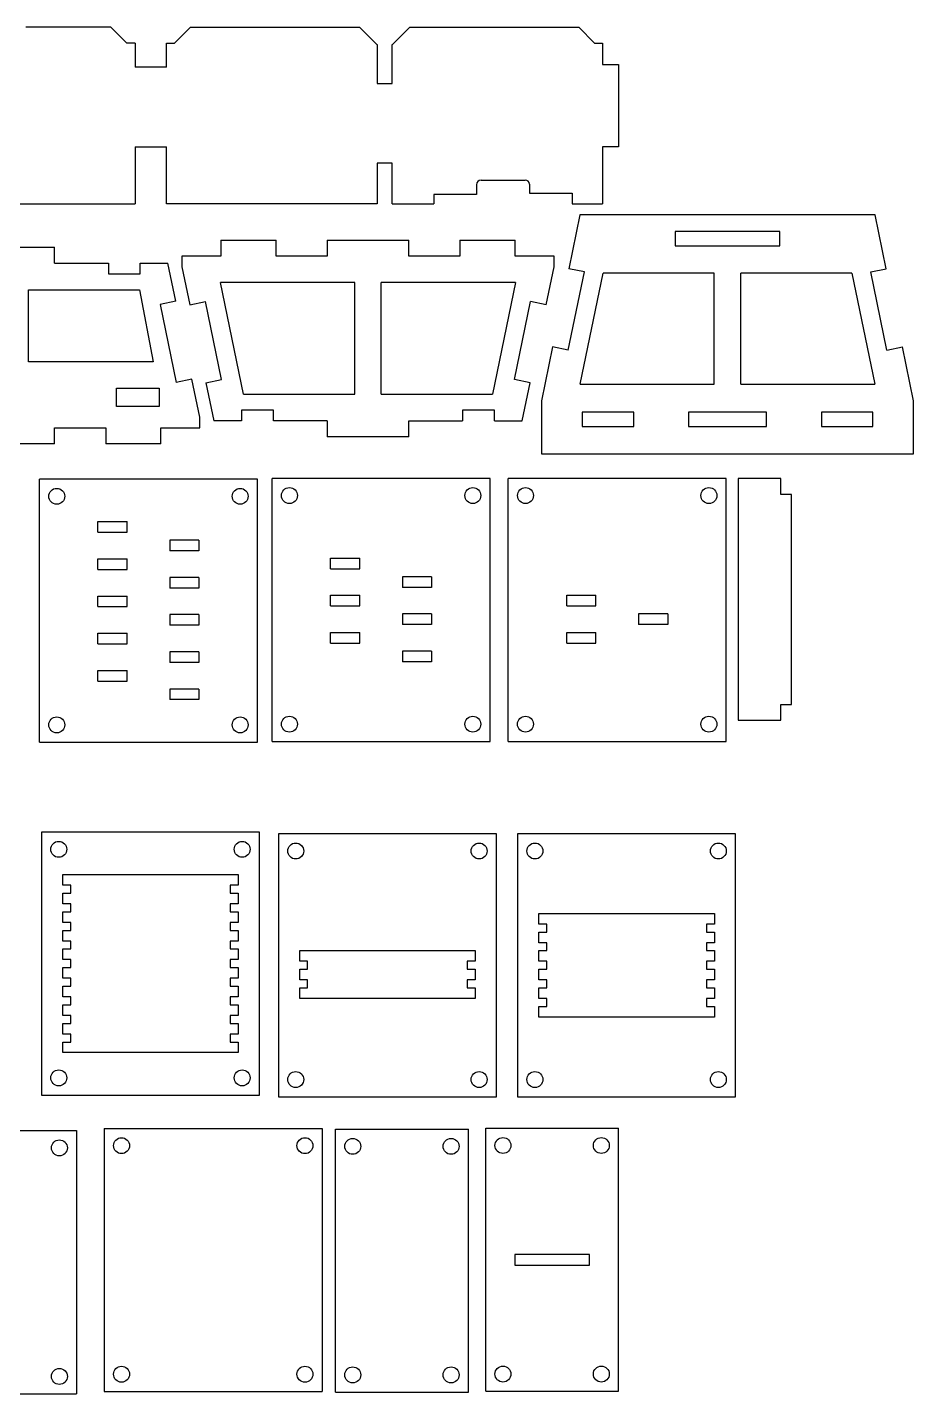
# Model space of a CAD drawing. Header units: millimetres. Extents: x 8 to 482, y 525 to 832.
# Drawn here: x 314.8 to 481.5, y 575 to 832.1 of the extents above; entities that cross this region are included whole.
import ezdxf

# ---------------------------------------------------------------- set-up
doc = ezdxf.new("R2010")
doc.units = ezdxf.units.MM
for name, color, linetype in [('Sketch003', 7, 'CONTINUOUS'), ('Sketch004', 7, 'CONTINUOUS'), ('Sketch009', 7, 'CONTINUOUS'), ('Sketch019', 7, 'CONTINUOUS'), ('Sketch026', 7, 'CONTINUOUS'), ('Sketch031', 7, 'CONTINUOUS'), ('Sketch032', 7, 'CONTINUOUS'), ('Sketch033', 7, 'CONTINUOUS'), ('Sketch034', 7, 'CONTINUOUS'), ('Sketch037', 7, 'CONTINUOUS'), ('Sketch038', 7, 'CONTINUOUS'), ('Sketch039', 7, 'CONTINUOUS'), ('Sketch040', 7, 'CONTINUOUS'), ('Sketch045', 7, 'CONTINUOUS'), ('Sketch046', 7, 'CONTINUOUS')]:
    doc.layers.add(name, color=color, linetype=linetype)

msp = doc.modelspace()

# ---------------------------------------------------------------- linework, layer by layer
at = {"layer": 'Sketch003'}
for p, q in [((304.567, 790.745, -0.0407), (319.967, 790.745, -0.0407)), ((319.967, 787.745, -0.0407), (319.967, 790.745, -0.0407)), ((319.967, 787.745, -0.0407), (330.068, 787.745, -0.0407)), ((330.068, 787.745, -0.0407), (330.068, 785.745, -0.0407)), ((336.068, 787.745, -0.0407), (341.268, 787.745, -0.0407)), ((336.068, 785.745, -0.0407), (336.068, 787.745, -0.0407)), ((342.748, 780.59, -0.0407), (341.268, 787.745, -0.0407)), ((330.068, 785.745, -0.0407), (336.068, 785.745, -0.0407)), ((315.024, 782.745, -0.0407), (335.924, 782.745, -0.0407)), ((315.024, 769.165, -0.0407), (315.024, 782.745, -0.0407)), ((335.924, 782.745, -0.0407), (338.52, 769.165, -0.0407)), ((342.748, 780.59, -0.0407), (339.81, 779.982, -0.0407)), ((339.81, 779.982, -0.0407), (342.849, 765.293, -0.0407)), ((338.52, 769.165, -0.0407), (315.024, 769.165, -0.0407)), ((331.617, 764.245, -0.0407), (339.617, 764.245, -0.0407)), ((331.617, 760.745, -0.0407), (331.617, 764.245, -0.0407)), ((339.617, 764.245, -0.0407), (339.617, 760.745, -0.0407)), ((345.786, 765.901, -0.0407), (342.849, 765.293, -0.0407)), ((347.267, 758.745, -0.0407), (345.786, 765.901, -0.0407)), ((339.617, 760.745, -0.0407), (331.617, 760.745, -0.0407)), ((347.267, 756.745, -0.0407), (347.267, 758.745, -0.0407)), ((319.967, 753.745, -0.0407), (319.967, 756.745, -0.0407)), ((319.967, 756.745, -0.0407), (329.567, 756.745, -0.0407)), ((329.567, 756.745, -0.0407), (329.567, 753.745, -0.0407)), ((339.967, 753.745, -0.0407), (339.967, 756.745, -0.0407)), ((339.967, 756.745, -0.0407), (347.267, 756.745, -0.0407)), ((319.967, 753.745, -0.0407), (304.567, 753.745, -0.0407)), ((339.967, 753.745, -0.0407), (329.567, 753.745, -0.0407))]:
    msp.add_line(p, q, dxfattribs=at)
at = {"layer": 'Sketch004'}
for p, q in [((351.207, 792.086), (361.607, 792.086)), ((351.207, 792.086), (351.207, 789.086)), ((361.607, 789.086), (361.607, 792.086)), ((371.207, 792.086), (386.607, 792.086)), ((371.207, 792.086), (371.207, 789.086)), ((386.607, 789.086), (386.607, 792.086)), ((396.207, 792.086), (396.207, 789.086)), ((396.207, 792.086), (406.607, 792.086)), ((406.607, 789.086), (406.607, 792.086)), ((351.207, 789.086), (343.907, 789.086)), ((343.907, 789.086), (343.907, 787.086)), ((343.907, 787.086), (345.387, 779.931)), ((371.207, 789.086), (361.607, 789.086)), ((396.207, 789.086), (386.607, 789.086)), ((413.907, 789.086), (406.607, 789.086)), ((412.427, 779.931), (413.907, 787.086)), ((413.907, 787.086), (413.907, 789.086)), ((376.407, 784.086), (351.165, 784.086)), ((355.509, 763.086), (351.165, 784.086)), ((376.407, 763.086), (376.407, 784.086)), ((406.649, 784.086), (381.407, 784.086)), ((381.407, 763.086), (381.407, 784.086)), ((406.649, 784.086), (402.305, 763.086)), ((345.387, 779.931), (348.325, 780.538)), ((351.363, 765.849), (348.325, 780.538)), ((406.45, 765.849), (409.489, 780.538)), ((412.427, 779.931), (409.489, 780.538)), ((348.425, 765.242), (351.363, 765.849)), ((348.425, 765.242), (349.906, 758.086)), ((409.388, 765.242), (406.45, 765.849)), ((407.908, 758.086), (409.388, 765.242)), ((355.509, 763.086), (376.407, 763.086)), ((381.407, 763.086), (402.305, 763.086)), ((355.106, 760.086), (355.106, 758.086)), ((361.106, 760.086), (355.106, 760.086)), ((361.106, 758.086), (361.106, 760.086)), ((396.708, 760.086), (396.708, 758.086)), ((402.708, 760.086), (396.708, 760.086)), ((402.708, 758.086), (402.708, 760.086)), ((355.106, 758.086), (349.906, 758.086)), ((371.207, 758.086), (361.106, 758.086)), ((371.207, 758.086), (371.207, 755.086)), ((386.607, 755.086), (386.607, 758.086)), ((386.607, 758.086), (396.708, 758.086)), ((402.708, 758.086), (407.908, 758.086)), ((386.607, 755.086), (371.207, 755.086))]:
    msp.add_line(p, q, dxfattribs=at)
at = {"layer": 'Sketch009'}
for p, q in [((330.536, 832.149), (314.536, 832.149)), ((333.536, 829.149), (330.536, 832.149)), ((342.536, 829.149), (345.536, 832.149)), ((345.536, 832.149), (377.276, 832.149)), ((377.276, 832.149), (380.536, 828.889)), ((383.536, 828.889), (386.796, 832.149)), ((386.796, 832.149), (418.536, 832.149)), ((418.536, 832.149), (421.536, 829.149)), ((335.086, 829.149), (333.536, 829.149)), ((335.086, 829.149), (335.086, 824.649)), ((340.986, 824.649), (340.986, 829.149)), ((340.986, 829.149), (342.536, 829.149)), ((380.536, 828.889), (380.636, 828.889)), ((380.636, 828.889), (380.636, 821.589)), ((383.436, 821.589), (383.436, 828.889)), ((383.436, 828.889), (383.536, 828.889)), ((421.536, 829.149), (423.036, 829.149)), ((423.036, 829.149), (423.036, 825.128)), ((340.986, 824.649), (335.086, 824.649)), ((423.036, 825.128), (426.036, 825.128)), ((426.036, 825.128), (426.036, 809.628)), ((380.636, 821.589), (383.436, 821.589)), ((335.086, 809.649), (335.086, 798.909)), ((335.086, 809.649), (340.986, 809.649)), ((340.986, 798.909), (340.986, 809.649)), ((426.036, 809.628), (423.036, 809.628)), ((423.036, 809.628), (423.036, 798.909)), ((380.636, 806.589), (380.636, 798.909)), ((383.436, 806.589), (380.636, 806.589)), ((383.436, 798.917), (383.436, 806.589)), ((399.286, 802.507), (399.286, 800.682)), ((400.188, 803.409), (408.483, 803.409)), ((409.286, 802.606), (409.286, 800.906)), ((391.286, 800.682), (391.286, 798.935)), ((399.286, 800.682), (391.286, 800.682)), ((409.286, 800.906), (417.286, 800.906)), ((417.286, 800.906), (417.286, 798.911)), ((309.786, 798.909), (335.086, 798.909)), ((380.636, 798.909), (340.986, 798.909)), ((383.436, 798.917), (391.286, 798.935)), ((417.286, 798.911), (423.036, 798.909))]:
    msp.add_line(p, q, dxfattribs=at)
for centre, radius, start, end in [((400.188, 802.507), 0.9017, 90, 180), ((408.483, 802.606), 0.803, 0, 90)]:
    msp.add_arc(centre, radius, start, end, dxfattribs=at)
at = {"layer": 'Sketch019'}
for p, q in [((358.113, 747.119), (317.113, 747.119)), ((317.113, 697.599), (317.113, 747.119)), ((358.113, 697.599), (358.113, 747.119)), ((328.113, 739.099), (333.613, 739.099)), ((328.113, 737.099), (328.113, 739.099)), ((333.613, 737.099), (333.613, 739.099)), ((328.113, 737.099), (333.613, 737.099)), ((341.613, 735.599), (341.613, 733.599)), ((347.113, 735.599), (341.613, 735.599)), ((347.113, 735.599), (347.113, 733.599)), ((347.113, 733.599), (341.613, 733.599)), ((328.113, 732.099), (333.613, 732.099)), ((328.113, 730.099), (328.113, 732.099)), ((333.613, 730.099), (333.613, 732.099)), ((328.113, 730.099), (333.613, 730.099)), ((341.613, 728.599), (341.613, 726.599)), ((347.113, 728.599), (341.613, 728.599)), ((347.113, 728.599), (347.113, 726.599)), ((347.113, 726.599), (341.613, 726.599)), ((328.113, 725.099), (333.613, 725.099)), ((328.113, 723.099), (328.113, 725.099)), ((328.113, 723.099), (333.613, 723.099)), ((333.613, 723.099), (333.613, 725.099)), ((341.613, 721.599), (341.613, 719.599)), ((347.113, 721.599), (341.613, 721.599)), ((347.113, 721.599), (347.113, 719.599)), ((328.113, 718.099), (333.613, 718.099)), ((328.113, 716.099), (328.113, 718.099)), ((333.613, 716.099), (333.613, 718.099)), ((347.113, 719.599), (341.613, 719.599)), ((328.113, 716.099), (333.613, 716.099)), ((341.613, 714.599), (341.613, 712.599)), ((347.113, 714.599), (341.613, 714.599)), ((347.113, 712.599), (341.613, 712.599)), ((347.113, 714.599), (347.113, 712.599)), ((328.113, 711.099), (333.613, 711.099)), ((328.113, 709.099), (328.113, 711.099)), ((333.613, 709.099), (333.613, 711.099)), ((328.113, 709.099), (333.613, 709.099)), ((347.113, 707.599), (341.613, 707.599)), ((341.613, 707.599), (341.613, 705.599)), ((347.113, 707.599), (347.113, 705.599)), ((347.113, 705.599), (341.613, 705.599)), ((317.113, 697.599), (358.113, 697.599))]:
    msp.add_line(p, q, dxfattribs=at)
for centre in [(320.363, 743.869), (354.863, 743.869), (320.362, 700.85), (354.862, 700.849)]:
    msp.add_circle(centre, 1.5, dxfattribs=at)
at = {"layer": 'Sketch026'}
for p, q in [((358.489, 680.672), (317.489, 680.672)), ((317.489, 680.672), (317.489, 631.152)), ((358.489, 631.152), (358.489, 680.672)), ((321.489, 670.672), (321.489, 672.672)), ((321.489, 672.672), (354.489, 672.672)), ((354.489, 672.672), (354.489, 670.672)), ((322.989, 670.672), (321.489, 670.672)), ((321.489, 667.17), (321.489, 669.17)), ((321.489, 669.17), (322.989, 669.17)), ((322.989, 669.17), (322.989, 670.672)), ((354.489, 670.672), (352.989, 670.672)), ((352.989, 670.672), (352.989, 669.17)), ((352.989, 669.17), (354.489, 669.17)), ((354.489, 669.17), (354.489, 667.17)), ((322.989, 667.17), (321.489, 667.17)), ((322.989, 665.667), (322.989, 667.17)), ((354.489, 667.17), (352.989, 667.17)), ((352.989, 667.17), (352.989, 665.667)), ((321.489, 663.667), (321.489, 665.667)), ((321.489, 665.667), (322.989, 665.667)), ((322.989, 663.667), (321.489, 663.667)), ((322.989, 662.165), (322.989, 663.667)), ((352.989, 665.667), (354.489, 665.667)), ((354.489, 663.667), (352.989, 663.667)), ((352.989, 663.667), (352.989, 662.165)), ((354.489, 665.667), (354.489, 663.667)), ((321.489, 660.165), (321.489, 662.165)), ((321.489, 662.165), (322.989, 662.165)), ((352.989, 662.165), (354.489, 662.165)), ((354.489, 662.165), (354.489, 660.165)), ((322.989, 660.165), (321.489, 660.165)), ((321.489, 656.663), (321.489, 658.663)), ((321.489, 658.663), (322.989, 658.663)), ((322.989, 658.663), (322.989, 660.165)), ((354.489, 660.165), (352.989, 660.165)), ((352.989, 660.165), (352.989, 658.663)), ((352.989, 658.663), (354.489, 658.663)), ((354.489, 658.663), (354.489, 656.663)), ((322.989, 656.663), (321.489, 656.663)), ((322.989, 655.161), (322.989, 656.663)), ((354.489, 656.663), (352.989, 656.663)), ((352.989, 656.663), (352.989, 655.161)), ((321.489, 653.161), (321.489, 655.161)), ((321.489, 655.161), (322.989, 655.161)), ((352.989, 655.161), (354.489, 655.161)), ((354.489, 655.161), (354.489, 653.161)), ((322.989, 653.161), (321.489, 653.161)), ((321.489, 649.658), (321.489, 651.658)), ((321.489, 651.658), (322.989, 651.658)), ((322.989, 651.658), (322.989, 653.161)), ((354.489, 653.161), (352.989, 653.161)), ((352.989, 653.161), (352.989, 651.658)), ((352.989, 651.658), (354.489, 651.658)), ((354.489, 651.658), (354.489, 649.658)), ((322.989, 649.658), (321.489, 649.658)), ((321.489, 646.156), (321.489, 648.156)), ((321.489, 648.156), (322.989, 648.156)), ((322.989, 648.156), (322.989, 649.658)), ((354.489, 649.658), (352.989, 649.658)), ((352.989, 649.658), (352.989, 648.156)), ((352.989, 648.156), (354.489, 648.156)), ((354.489, 648.156), (354.489, 646.156)), ((322.989, 646.156), (321.489, 646.156)), ((322.989, 644.654), (322.989, 646.156)), ((354.489, 646.156), (352.989, 646.156)), ((352.989, 646.156), (352.989, 644.654)), ((321.489, 642.654), (321.489, 644.654)), ((321.489, 644.654), (322.989, 644.654)), ((352.989, 644.654), (354.489, 644.654)), ((354.489, 644.654), (354.489, 642.654)), ((322.989, 642.654), (321.489, 642.654)), ((321.489, 639.152), (321.489, 641.152)), ((321.489, 641.152), (322.989, 641.152)), ((322.989, 641.152), (322.989, 642.654)), ((354.489, 642.654), (352.989, 642.654)), ((352.989, 642.654), (352.989, 641.152)), ((352.989, 641.152), (354.489, 641.152)), ((354.489, 641.152), (354.489, 639.152)), ((354.489, 639.152), (321.489, 639.152)), ((317.489, 631.152), (358.489, 631.152))]:
    msp.add_line(p, q, dxfattribs=at)
for centre in [(320.739, 677.422), (355.239, 677.422), (320.739, 634.402), (355.239, 634.402)]:
    msp.add_circle(centre, 1.5, dxfattribs=at)
at = {"layer": 'Sketch031'}
for p, q in [((283.108, 624.478), (324.108, 624.478)), ((324.108, 624.478), (324.108, 574.958)), ((283.108, 574.958), (324.108, 574.958))]:
    msp.add_line(p, q, dxfattribs=at)
for centre in [(320.858, 621.228), (320.858, 578.208)]:
    msp.add_circle(centre, 1.5, dxfattribs=at)
at = {"layer": 'Sketch032'}
for p, q in [((329.299, 624.891), (370.299, 624.891)), ((329.299, 624.891), (329.299, 575.371)), ((370.299, 624.891), (370.299, 575.371)), ((329.299, 575.371), (370.299, 575.371))]:
    msp.add_line(p, q, dxfattribs=at)
for centre in [(332.549, 621.641), (367.049, 621.641), (332.549, 578.621), (367.049, 578.621)]:
    msp.add_circle(centre, 1.5, dxfattribs=at)
at = {"layer": 'Sketch033'}
for p, q in [((372.782, 575.241), (372.782, 624.761)), ((372.782, 624.761), (397.782, 624.761)), ((397.782, 575.241), (397.782, 624.761)), ((372.782, 575.241), (397.782, 575.241))]:
    msp.add_line(p, q, dxfattribs=at)
for centre in [(376.032, 621.511), (394.532, 621.511), (376.032, 578.491), (394.532, 578.491)]:
    msp.add_circle(centre, 1.5, dxfattribs=at)
at = {"layer": 'Sketch034'}
for p, q in [((401.04, 575.403), (401.04, 624.923)), ((401.04, 624.923), (426.04, 624.923)), ((426.04, 575.403), (426.04, 624.923)), ((420.54, 601.163), (406.54, 601.163)), ((406.54, 601.163), (406.54, 599.163)), ((420.54, 599.163), (420.54, 601.163)), ((406.54, 599.163), (420.54, 599.163)), ((401.04, 575.403), (426.04, 575.403))]:
    msp.add_line(p, q, dxfattribs=at)
for centre in [(404.29, 621.673), (422.79, 621.673), (404.29, 578.653), (422.79, 578.653)]:
    msp.add_circle(centre, 1.5, dxfattribs=at)
at = {"layer": 'Sketch037'}
for p, q in [((401.874, 747.254), (360.874, 747.254)), ((360.874, 697.734), (360.874, 747.254)), ((401.874, 697.734), (401.874, 747.254)), ((371.874, 730.234), (371.874, 732.234)), ((371.874, 732.234), (377.374, 732.234)), ((377.374, 730.234), (377.374, 732.234)), ((371.874, 730.234), (377.374, 730.234)), ((385.374, 728.734), (385.374, 726.734)), ((390.874, 728.734), (385.374, 728.734)), ((390.874, 728.734), (390.874, 726.734)), ((390.874, 726.734), (385.374, 726.734)), ((371.874, 725.234), (377.374, 725.234)), ((371.874, 723.234), (371.874, 725.234)), ((371.874, 723.234), (377.374, 723.234)), ((377.374, 723.234), (377.374, 725.234)), ((385.374, 721.734), (385.374, 719.734)), ((390.874, 721.734), (385.374, 721.734)), ((390.874, 721.734), (390.874, 719.734)), ((371.874, 718.234), (377.374, 718.234)), ((371.874, 716.234), (371.874, 718.234)), ((377.374, 716.234), (377.374, 718.234)), ((390.874, 719.734), (385.374, 719.734)), ((371.874, 716.234), (377.374, 716.234)), ((385.374, 714.734), (385.374, 712.734)), ((390.874, 714.734), (385.374, 714.734)), ((390.874, 712.734), (385.374, 712.734)), ((390.874, 714.734), (390.874, 712.734)), ((360.874, 697.734), (401.874, 697.734))]:
    msp.add_line(p, q, dxfattribs=at)
for centre in [(364.124, 744.004), (398.624, 744.004), (364.123, 700.985), (398.624, 700.984)]:
    msp.add_circle(centre, 1.5, dxfattribs=at)
at = {"layer": 'Sketch038'}
for p, q in [((446.275, 747.254), (405.275, 747.254)), ((405.275, 697.734), (405.275, 747.254)), ((446.275, 697.734), (446.275, 747.254)), ((416.275, 725.234), (421.775, 725.234)), ((416.275, 723.234), (416.275, 725.234)), ((416.275, 723.234), (421.775, 723.234)), ((421.775, 723.234), (421.775, 725.234)), ((429.775, 721.734), (429.775, 719.734)), ((435.275, 721.734), (429.775, 721.734)), ((435.275, 721.734), (435.275, 719.734)), ((416.275, 718.234), (421.775, 718.234)), ((416.275, 716.234), (416.275, 718.234)), ((421.775, 716.234), (421.775, 718.234)), ((435.275, 719.734), (429.775, 719.734)), ((416.275, 716.234), (421.775, 716.234)), ((405.275, 697.734), (446.275, 697.734))]:
    msp.add_line(p, q, dxfattribs=at)
for centre in [(408.525, 744.004), (443.026, 744.004), (408.524, 700.985), (443.025, 700.984)]:
    msp.add_circle(centre, 1.5, dxfattribs=at)
at = {"layer": 'Sketch039'}
for p, q in [((403.058, 680.356), (362.058, 680.356)), ((362.058, 680.356), (362.058, 630.836)), ((403.058, 630.836), (403.058, 680.356)), ((366.058, 656.347), (366.058, 658.347)), ((366.058, 658.347), (399.058, 658.347)), ((367.558, 656.347), (366.058, 656.347)), ((367.558, 654.845), (367.558, 656.347)), ((399.058, 656.347), (397.558, 656.347)), ((397.558, 656.347), (397.558, 654.845)), ((399.058, 658.347), (399.058, 656.347)), ((366.058, 652.845), (366.058, 654.845)), ((366.058, 654.845), (367.558, 654.845)), ((397.558, 654.845), (399.058, 654.845)), ((399.058, 654.845), (399.058, 652.845)), ((367.558, 652.845), (366.058, 652.845)), ((366.058, 649.343), (366.058, 651.343)), ((366.058, 651.343), (367.558, 651.343)), ((367.558, 651.343), (367.558, 652.845)), ((399.058, 652.845), (397.558, 652.845)), ((397.558, 652.845), (397.558, 651.343)), ((397.558, 651.343), (399.058, 651.343)), ((399.058, 651.343), (399.058, 649.343)), ((399.058, 649.343), (366.058, 649.343)), ((362.058, 630.836), (403.058, 630.836))]:
    msp.add_line(p, q, dxfattribs=at)
for centre in [(365.308, 677.106), (399.808, 677.106), (365.308, 634.086), (399.808, 634.086)]:
    msp.add_circle(centre, 1.5, dxfattribs=at)
at = {"layer": 'Sketch040'}
for p, q in [((448.051, 680.356), (407.051, 680.356)), ((407.051, 680.356), (407.051, 630.836)), ((448.051, 630.836), (448.051, 680.356)), ((411.051, 663.352), (411.051, 665.352)), ((411.051, 665.352), (444.051, 665.352)), ((444.051, 665.352), (444.051, 663.352)), ((412.551, 663.352), (411.051, 663.352)), ((411.051, 659.85), (411.051, 661.85)), ((411.051, 661.85), (412.551, 661.85)), ((412.551, 661.85), (412.551, 663.352)), ((444.051, 663.352), (442.551, 663.352)), ((442.551, 663.352), (442.551, 661.85)), ((442.551, 661.85), (444.051, 661.85)), ((444.051, 661.85), (444.051, 659.85)), ((412.551, 659.85), (411.051, 659.85)), ((412.551, 658.347), (412.551, 659.85)), ((444.051, 659.85), (442.551, 659.85)), ((442.551, 659.85), (442.551, 658.347)), ((411.051, 656.347), (411.051, 658.347)), ((411.051, 658.347), (412.551, 658.347)), ((412.551, 656.347), (411.051, 656.347)), ((412.551, 654.845), (412.551, 656.347)), ((442.551, 658.347), (444.051, 658.347)), ((444.051, 656.347), (442.551, 656.347)), ((442.551, 656.347), (442.551, 654.845)), ((444.051, 658.347), (444.051, 656.347)), ((411.051, 652.845), (411.051, 654.845)), ((411.051, 654.845), (412.551, 654.845)), ((442.551, 654.845), (444.051, 654.845)), ((444.051, 654.845), (444.051, 652.845)), ((412.551, 652.845), (411.051, 652.845)), ((411.051, 649.343), (411.051, 651.343)), ((411.051, 651.343), (412.551, 651.343)), ((412.551, 651.343), (412.551, 652.845)), ((444.051, 652.845), (442.551, 652.845)), ((442.551, 652.845), (442.551, 651.343)), ((442.551, 651.343), (444.051, 651.343)), ((444.051, 651.343), (444.051, 649.343)), ((412.551, 649.343), (411.051, 649.343)), ((412.551, 647.841), (412.551, 649.343)), ((444.051, 649.343), (442.551, 649.343)), ((442.551, 649.343), (442.551, 647.841)), ((411.051, 645.841), (411.051, 647.841)), ((411.051, 647.841), (412.551, 647.841)), ((444.051, 645.841), (411.051, 645.841)), ((442.551, 647.841), (444.051, 647.841)), ((444.051, 647.841), (444.051, 645.841)), ((407.051, 630.836), (448.051, 630.836))]:
    msp.add_line(p, q, dxfattribs=at)
for centre in [(410.301, 677.106), (444.801, 677.106), (410.301, 634.086), (444.801, 634.086)]:
    msp.add_circle(centre, 1.5, dxfattribs=at)
at = {"layer": 'Sketch045'}
for p, q in [((448.545, 747.206, 0.0019), (448.545, 701.706, 0.0019)), ((456.545, 747.206, 0.0019), (448.545, 747.206, 0.0019)), ((456.545, 744.206, 0.0019), (456.545, 747.206, 0.0019)), ((458.545, 744.206, 0.0019), (456.545, 744.206, 0.0019)), ((458.545, 704.706, 0.0019), (458.545, 744.206, 0.0019)), ((456.545, 701.706, 0.0019), (456.545, 704.706, 0.0019)), ((456.545, 704.706, 0.0019), (458.545, 704.706, 0.0019)), ((448.545, 701.706, 0.0019), (456.545, 701.706, 0.0019))]:
    msp.add_line(p, q, dxfattribs=at)
at = {"layer": 'Sketch046'}
for p, q in [((418.773, 796.859, -0.0015), (416.672, 786.703, -0.0015)), ((474.293, 796.859, -0.0015), (418.773, 796.859, -0.0015)), ((476.393, 786.703, -0.0015), (474.293, 796.859, -0.0015)), ((456.383, 793.709, -0.0015), (436.683, 793.709, -0.0015)), ((436.683, 793.709, -0.0015), (436.683, 791.009, -0.0015)), ((456.383, 791.009, -0.0015), (456.383, 793.709, -0.0015)), ((436.683, 791.009, -0.0015), (456.383, 791.009, -0.0015)), ((416.571, 771.406, -0.0015), (419.61, 786.095, -0.0015)), ((419.61, 786.095, -0.0015), (416.672, 786.703, -0.0015)), ((418.815, 764.977, -0.0015), (423.135, 785.859, -0.0015)), ((444.033, 785.859, -0.0015), (423.135, 785.859, -0.0015)), ((444.033, 764.977, -0.0015), (444.033, 785.859, -0.0015)), ((469.93, 785.859, -0.0015), (449.033, 785.859, -0.0015)), ((449.033, 764.977, -0.0015), (449.033, 785.859, -0.0015)), ((469.93, 785.859, -0.0015), (474.25, 764.977, -0.0015)), ((473.455, 786.095, -0.0015), (476.393, 786.703, -0.0015)), ((476.494, 771.406, -0.0015), (473.455, 786.095, -0.0015)), ((413.633, 772.014, -0.0015), (411.533, 761.859, -0.0015)), ((416.571, 771.406, -0.0015), (413.633, 772.014, -0.0015)), ((476.494, 771.406, -0.0015), (479.432, 772.014, -0.0015)), ((481.533, 761.859, -0.0015), (479.432, 772.014, -0.0015)), ((418.815, 764.977, -0.0015), (444.033, 764.977, -0.0015)), ((449.03, 764.977, -0.0015), (474.25, 764.977, -0.0015)), ((411.533, 761.859, -0.0015), (411.533, 751.859, -0.0015)), ((481.533, 751.859, -0.0015), (481.533, 761.859, -0.0015)), ((428.883, 759.709, -0.0015), (419.183, 759.709, -0.0015)), ((419.183, 759.709, -0.0015), (419.183, 757.009, -0.0015)), ((428.883, 757.009, -0.0015), (428.883, 759.709, -0.0015)), ((453.883, 759.709, -0.0015), (439.183, 759.709, -0.0015)), ((439.183, 759.709, -0.0015), (439.183, 757.009, -0.0015)), ((453.883, 757.009, -0.0015), (453.883, 759.709, -0.0015)), ((473.883, 759.709, -0.0015), (464.183, 759.709, -0.0015)), ((464.183, 759.709, -0.0015), (464.183, 757.009, -0.0015)), ((473.883, 757.009, -0.0015), (473.883, 759.709, -0.0015)), ((419.183, 757.009, -0.0015), (428.883, 757.009, -0.0015)), ((439.183, 757.009, -0.0015), (453.883, 757.009, -0.0015)), ((464.183, 757.009, -0.0015), (473.883, 757.009, -0.0015)), ((411.533, 751.859, -0.0015), (481.533, 751.859, -0.0015))]:
    msp.add_line(p, q, dxfattribs=at)

doc.saveas('drawing.dxf')
